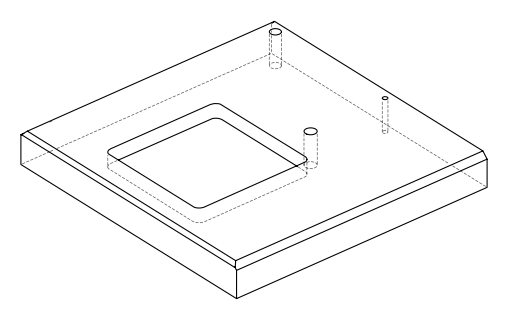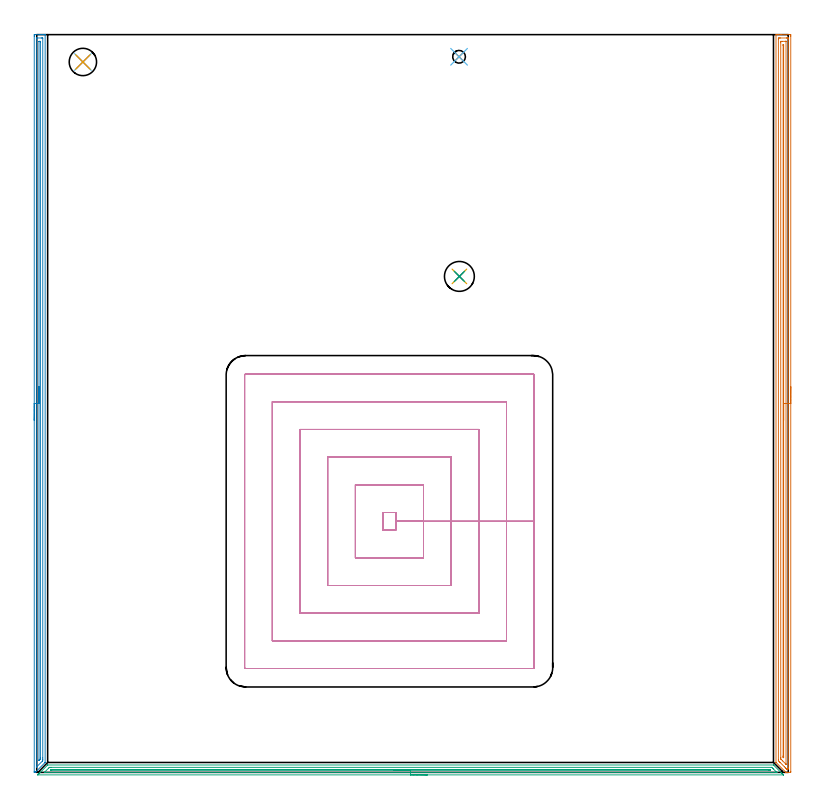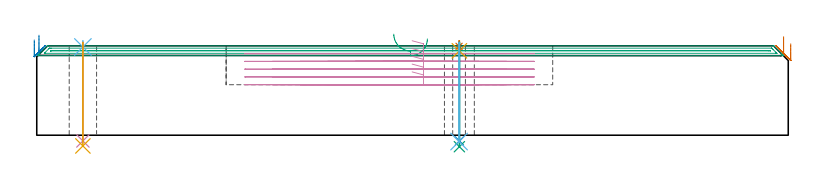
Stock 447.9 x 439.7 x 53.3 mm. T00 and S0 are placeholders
(PLAN: 12 operations, 7 tool changes, 60.6 min)
(1 AREA_MILL | FG_CHAMFER_SURFACE | UGT0205_001 | 14.17 min | 17026 mm3)
(2 AREA_MILL_1 | FG_CHAMFER_SURFACE_1 | UGT0205_001 | 10.66 min | 9289 mm3)
(3 AREA_MILL_2 | FG_CHAMFER_SURFACE_2 | UGT0205_001 | 10.68 min | 7597 mm3)
(4 MILL_RECTANGULAR_POCKET | POCKET_RECTANGULAR_STRAIGHT | UGT0201_105 | Follow Part, ap 5.5, ae 75% | 23.75 min | 889093 mm3)
(5 SPOT_DRILL | STEP1HOLE | NXT0321_9005460120000 | 0.05 min | 165 mm3)
(6 SPOT_DRILL_1 | STEP1HOLE_1 | NXT0321_9005460120000 | 0.03 min | 20 mm3)
(7 SPOT_DRILL_2 | STEP1HOLE_2 | NXT0321_9005460120000 | 0.03 min | 35 mm3)
(8 DRILL_THROUGH_HOLE_INTO_CENTER | STEP1HOLE | NXT0301_076 | 0.24 min | 4408 mm3)
(9 DRILL_TO_ENLARGE_THROUGH_HOLE | STEP1HOLE | UGT0301_248 | 0.25 min | 8585 mm3)
(10 DRILL_THROUGH_HOLE_INTO_CENTER_1 | STEP1HOLE_1 | NXT0301_076 | 0.24 min | 4608 mm3)
(11 DRILL_TO_ENLARGE_THROUGH_HOLE_1 | STEP1HOLE_1 | UGT0301_287 | 0.25 min | 6494 mm3)
(12 DRILL_THROUGH_HOLE_INTO_CENTER_2 | STEP1HOLE_2 | UGT0301_195 | 0.24 min | 2405 mm3)
(TOOL UGT0205_001 | Chamfer Mill 20 x 3 x 45 deg. | D20 FL50 Z2)
(TOOL UGT0201_105 | End Mill 22 mm | D22 FL25 Z2)
(TOOL NXT0321_9005460120000 | NC Spot Drill, 142deg, 12mm, Carbide, Uncoated | D12 PA142 FL30 Z2)
(TOOL NXT0301_076 | Carbide Drill 10.5mm [860.1-1050-032A1-MM 2214] | D10.5 PA140 FL55 Z2)
(TOOL UGT0301_248 | Twist Drill 17.8 mm | D17.8 PA118 FL130 Z2)
(TOOL UGT0301_287 | Twist Drill 16.3 mm | D16.3 PA118 FL125 Z2)
(TOOL UGT0301_195 | Twist Drill 7.6 mm | D7.6 PA118 FL73 Z2)
(OP 1 AREA_MILL)
G17 G21 G94 G90
T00 M6
G54
G17 G0 G90 X449.4 Y229.85 S1061 M3
G43 Z63.3 H0
Z54.5
G94 G1 Y229.812 Z53.628 F250.
Y229.698 Z52.764
Y229.509 Z51.912
Y229.247 Z51.08
Y228.913 Z50.274
Y228.51 Z49.5
Y228.042 Z48.764
Y227.51 Z48.072
Y226.921 Z47.429
Y226.278 Z46.84
Y225.586 Z46.308
Y224.85 Z45.84
Y224.076 Z45.437
Y223.27 Z45.103
Y222.438 Z44.841
Y221.587 Z44.652
Y220.722 Z44.538
Y219.85 Z44.5
Y0.613
X449.398 Y0.388 Z44.502
X449.391 Y0.003 Z44.505
X449.291 Y0. Z44.606
X448.082 Z45.814
X447.423 Z46.476
X446.979 Z46.92
X446.64 Z47.254
X446.557 Y0.002 Z47.336
X446.499 Y0.01 Z47.394
X446.36 Y0.14 Z47.539
X440.683 Y5.818 Z53.216
X440.605 Y5.906 Z53.291
X440.6 Y5.972 Z53.3
Y439.533
X440.599 Y439.696 Z53.292
X440.927 Y439.7 Z52.972
X441.26 Z52.639
X441.918 Z51.977
X443.128 Z50.769
X443.679 Z50.215
X448.686 Z45.211
X448.962 Y439.697 Z44.935
X449.392 Y439.69 Z44.506
X449.395 Y439.526 Z44.503
X449.399 Y439.087 Z44.501
X449.4 Y438.643 Z44.5
Y219.85
X447.986 Z45.914
X447.985 Y2.497 Z45.915
X447.984 Y2.399 Z45.916
X447.979 Y2.012 Z45.921
X447.592 Y2.003 Z46.308
X447.201 Z46.699
X447.07 Y2.006 Z46.83
X446.967 Y2.01 Z46.933
X446.882 Y2.08 Z47.018
X446.552 Y2.399 Z47.348
X446.321 Y2.629 Z47.579
X445.657 Y3.293 Z48.243
X442.978 Y5.972 Z50.922
X442.799 Y6.151 Z51.101
X442.088 Y6.865 Z51.812
X442.041 Y6.919 Z51.859
X442.021 Y6.944 Z51.879
X442.019 Y6.965 Z51.881
X442.016 Y7.064 Z51.884
X442.015 Y7.262 Z51.885
X442.014 Y7.66 Z51.886
X442.015 Y437.203 Z51.885
X442.016 Y437.301 Z51.884
X442.021 Y437.688 Z51.879
X442.408 Y437.697 Z51.492
X442.799 Y437.699 Z51.101
X443.286 Y437.7 Z50.614
X446.807 Z47.093
X447.201 Y437.699 Z46.699
X447.691 Y437.696 Z46.209
X447.893 Y437.69 Z46.007
X447.979 Y437.662 Z45.921
X447.984 Y437.4 Z45.916
X447.985 Y437.301 Z45.915
X447.986 Y219.85 Z45.914
X446.572 Z47.328
X446.571 Y4.951 Z47.329
X446.57 Y4.888 Z47.33
X446.568 Y4.858 Z47.332
Y4.855
X446.338 Y5.061 Z47.562
X444.56 Y6.839 Z49.34
X443.679 Y7.722 Z50.221
X443.645 Y7.758 Z50.255
X443.436 Y8.005 Z50.464
X443.431 Y8.651 Z50.469
X443.429 Y8.904 Z50.471
Y434.875
X443.433 Y435.515 Z50.467
X443.435 Y435.641 Z50.465
X443.442 Y435.691 Z50.459
X443.5 Y435.696 Z50.4
X443.679 Y435.698 Z50.221
X444.377 Y435.7 Z49.523
X446.138 Z47.762
X446.321 Z47.579
X446.504 Y435.698 Z47.396
X446.555 Y435.694 Z47.345
X446.566 Y435.691 Z47.334
X446.568 Y435.687 Z47.332
X446.57 Y435.667 Z47.33
X446.571 Y435.599 Z47.329
X446.572 Y435.515 Z47.328
Y219.85
X445.157 Z48.743
Y9.544
X445.156 Y9.224 Z48.744
X445.154 Y8.941 Z48.746
X445.15 Y8.779 Z48.75
X445.141 Y8.719 Z48.759
X445.084 Y8.773 Z48.816
X445.002 Y8.853 Z48.898
X444.881 Y8.98 Z49.019
X444.85 Y9.022 Z49.05
X444.847 Y9.097 Z49.053
X444.844 Y9.255 Z49.056
X444.843 Y9.544 Z49.057
Y9.831
Y433.122
X444.845 Y433.439 Z49.055
X444.849 Y433.601 Z49.051
X444.852 Y433.69 Z49.048
X444.897 Y433.693 Z49.003
X445. Y433.695 Z48.9
X445.103 Y433.693 Z48.797
X445.148 Y433.69 Z48.752
X445.151 Y433.601 Z48.749
X445.154 Y433.442 Z48.746
X445.157 Y433.123 Z48.743
Y219.85
Y218.978 Z48.781
Y218.114 Z48.895
Y217.262 Z49.083
Y216.43 Z49.346
Y215.624 Z49.68
Y214.85 Z50.082
Y214.114 Z50.551
Y213.422 Z51.082
Y212.779 Z51.672
Y212.19 Z52.315
Y211.659 Z53.007
Y211.19 Z53.743
Y210.787 Z54.516
Y210.453 Z55.322
Y210.191 Z56.154
Y210.002 Z57.006
Y209.888 Z57.871
Y209.85 Z58.743
G0 Z63.3
M5
M2
(OP 2 AREA_MILL_1)
G17 G21 G94 G90
T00 M6
G54
G17 G0 G90 X-1.5 Y209.85 S1061 M3
G43 Z63.3 H0
Z56.8
G94 G1 Y209.888 Z55.928 F250.
Y210.002 Z55.063
Y210.191 Z54.212
Y210.453 Z53.38
Y210.787 Z52.574
Y211.19 Z51.8
Y211.658 Z51.064
Y212.19 Z50.372
Y212.779 Z49.729
Y213.422 Z49.139
Y214.114 Z48.608
Y214.85 Z48.14
Y215.624 Z47.737
Y216.43 Z47.403
Y217.262 Z47.141
Y218.114 Z46.952
Y218.978 Z46.838
Y219.85 Z46.8
Y438.774
X-1.499 Y439.087 Z46.801
X-1.494 Y439.66 Z46.803
X-1.491 Y439.692 Z46.805
X-0.922 Y439.7 Z47.375
X1.75 Z50.044
X2.308 Z50.605
X2.64 Z50.937
X3.198 Z51.494
X3.531 Z51.826
X4.197 Z52.496
X4.568 Z52.867
X4.952 Y439.693 Z53.244
X4.997 Y439.69 Z53.288
X5. Y439.533 Z53.3
Y5.972
X4.996 Y5.906 Z53.291
X4.894 Y5.794 Z53.194
X-0.411 Y0.489 Z47.888
X-0.625 Y0.274 Z47.672
X-0.734 Y0.167 Z47.564
X-0.901 Y0.01 Z47.398
X-0.922 Y0.008 Z47.378
X-1.172 Y0.001 Z47.128
X-1.493 Y0.002 Z46.807
X-1.494 Y0.023 Z46.805
X-1.498 Y0.167 Z46.802
X-1.5 Y0.457 Z46.8
Y0.613
Y219.85
X-0.086 Z48.214
Y437.355
X-0.085 Y437.41 Z48.215
X-0.081 Y437.52 Z48.219
X-0.074 Y437.69 Z48.226
X-0.031 Y437.692 Z48.269
X0.462 Y437.699 Z48.762
X2.64 Z50.94
X3.135 Y437.697 Z51.435
X3.531 Y437.69 Z51.831
X3.579 Y437.676 Z51.879
X3.586 Y437.301 Z51.886
Y8.596
X3.583 Y7.758 Z51.883
X3.582 Y7.706 Z51.882
X3.531 Y6.892 Z51.831
X3.522 Y6.874 Z51.822
X3.514 Y6.865 Z51.814
X-0.059 Y3.292 Z48.241
X-0.072 Y3.288 Z48.228
X-0.08 Y3.287 Z48.22
X-0.083 Y3.292 Z48.217
X-0.085 Y3.308 Z48.215
X-0.086 Y3.347 Z48.214
Y219.85
X1.328 Z49.628
X1.329 Y435.514 Z49.629
X1.33 Y435.62 Z49.63
X1.333 Y435.672 Z49.633
X1.334 Y435.69 Z49.634
X1.38 Y435.692 Z49.68
X1.566 Y435.699 Z49.866
X1.75 Z50.05
X1.935 Y435.698 Z50.235
X2.058 Y435.694 Z50.358
X2.154 Y435.69 Z50.454
X2.165 Y435.675 Z50.465
X2.166 Y435.655 Z50.466
X2.169 Y435.514 Z50.469
X2.171 Y435.092 Z50.471
Y8.651
X2.168 Y8.231 Z50.468
X2.164 Y7.994 Z50.464
X2.16 Y7.971 Z50.46
X2.142 Y7.949 Z50.442
X2.094 Y7.897 Z50.394
X1.958 Y7.758 Z50.258
X1.854 Y7.653 Z50.154
X1.75 Y7.549 Z50.05
X1.406 Y7.21 Z49.706
X1.35 Y7.158 Z49.65
X1.337 Y7.148 Z49.637
X1.334 Y7.162 Z49.634
X1.33 Y7.194 Z49.63
X1.329 Y7.217 Z49.629
X1.328 Y7.287 Z49.628
Y219.85
Y220.722 Z49.666
Y221.586 Z49.78
Y222.438 Z49.969
Y223.27 Z50.231
Y224.076 Z50.565
Y224.85 Z50.968
Y225.586 Z51.437
Y226.278 Z51.968
Y226.921 Z52.557
Y227.51 Z53.201
Y228.042 Z53.893
Y228.51 Z54.628
Y228.913 Z55.402
Y229.247 Z56.208
Y229.509 Z57.04
Y229.698 Z57.892
Y229.812 Z58.757
Y229.85 Z59.628
G0 Z63.3
M5
M2
(OP 3 AREA_MILL_2)
G17 G21 G94 G90
T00 M6
G54
G17 G0 G90 X232.8 Y-1.5 S1061 M3
G43 Z63.3 H0
Z57.4
G94 G1 X232.762 Z56.528 F250.
X232.648 Z55.664
X232.459 Z54.812
X232.197 Z53.98
X231.863 Z53.174
X231.46 Z52.4
X230.991 Z51.664
X230.46 Z50.972
X229.871 Z50.329
X229.228 Z49.74
X228.536 Z49.208
X227.8 Z48.74
X227.026 Z48.337
X226.22 Z48.003
X225.388 Z47.741
X224.536 Z47.552
X223.672 Z47.438
X222.8 Z47.4
X0.657
X0.604 Y-1.498
X0.608 Y-1.491 Z47.407
X0.929 Y-1.169 Z47.726
X1.08 Y-1.018 Z47.879
X1.22 Y-0.879 Z48.019
X1.366 Y-0.732 Z48.163
X1.507 Y-0.592 Z48.306
X1.666 Y-0.432 Z48.465
X1.802 Y-0.296 Z48.6
X6.267 Y4.168 Z53.067
X6.465 Y4.363 Z53.259
X6.505 Y4.395 Z53.29
X6.581 Y4.4 Z53.3
X439.019
X439.095 Y4.395 Z53.29
X439.135 Y4.363 Z53.259
X439.332 Y4.168 Z53.068
X443.798 Y-0.296 Z48.6
X443.934 Y-0.433 Z48.465
X444.093 Y-0.592 Z48.306
X444.234 Y-0.732 Z48.163
X444.38 Y-0.879 Z48.019
X444.52 Y-1.018 Z47.879
X444.671 Y-1.169 Z47.726
X444.827 Y-1.326 Z47.572
X444.992 Y-1.491 Z47.406
X444.996 Y-1.498 Z47.4
Y-1.499 Z47.399
X444.943 Y-1.5 Z47.4
X444.827
X222.8
Y-0.086 Z48.814
X5.187 Z48.815
X4.794 Y-0.084 Z48.816
X4.575 Y-0.082 Z48.818
X4.49 Y-0.079 Z48.821
X4.526 Y-0.035 Z48.865
X4.59 Y0.034 Z48.934
X4.794 Y0.244 Z49.144
X7.17 Y2.619 Z51.519
X7.474 Y2.919 Z51.819
X7.535 Y2.973 Z51.873
X7.583 Y2.979 Z51.879
X7.693 Y2.982 Z51.882
X8.367 Y2.985 Z51.885
X8.582 Y2.986 Z51.886
X437.787 Y2.985 Z51.885
X437.956 Y2.984 Z51.884
X438.04 Y2.981 Z51.881
X438.057 Y2.979 Z51.879
X438.079 Y2.962 Z51.862
X438.126 Y2.922 Z51.822
X438.727 Y2.323 Z51.223
X439.019 Y2.031 Z50.931
X440.473 Y0.577 Z49.477
X440.806 Y0.243 Z49.143
X441.085 Y-0.043 Z48.857
X441.114 Y-0.075 Z48.825
Y-0.079 Z48.821
X441.1 Y-0.081 Z48.819
X441.003 Y-0.084 Z48.816
X440.806 Y-0.085 Z48.815
X440.591 Y-0.086 Z48.814
X222.8
Y1.328 Z50.228
X8.491 Y1.329 Z50.229
X8.391 Y1.33 Z50.23
X8.367 Y1.332 Z50.232
X8.353 Y1.334 Z50.234
X8.359 Y1.348 Z50.248
X8.367 Y1.366 Z50.266
X8.409 Y1.409 Z50.309
X8.452 Y1.45 Z50.35
X8.544 Y1.533 Z50.433
X8.601 Y1.565 Z50.465
X9.137 Y1.571 Z50.471
X436.463
X436.712 Y1.57 Z50.47
X436.878 Y1.568 Z50.468
X437.007 Y1.565 Z50.465
X437.044 Y1.544 Z50.444
X437.145 Y1.45 Z50.35
X437.232 Y1.36 Z50.26
X437.241 Y1.334 Z50.234
X436.339 Y1.329 Z50.229
X222.8 Y1.328 Z50.228
X221.928 Z50.266
X221.063 Z50.38
X220.212 Z50.569
X219.38 Z50.831
X218.574 Z51.165
X217.8 Z51.568
X217.064 Z52.037
X216.372 Z52.568
X215.729 Z53.157
X215.14 Z53.801
X214.608 Z54.493
X214.14 Z55.228
X213.737 Z56.002
X213.403 Z56.808
X213.141 Z57.64
X212.952 Z58.492
X212.838 Z59.357
X212.8 Z60.228
G0 Z63.3
M5
M2
(OP 4 MILL_RECTANGULAR_POCKET)
G17 G21 G94 G90
T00 M6
G54
G17 G0 G90 X223.737 Y127.9 S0 M3
G43 Z63.3 H0
Z56.3
G94 G1 X230.5 Z54.488 F250.
Y149.65 Z48.66
X214.
Y154.9 F500.
X206.4
Y144.4
X214.
Y149.65
X230.5
Y171.4
X189.9
Y127.9
X230.5
Y149.65
X247.
Y187.9
X173.4
Y111.4
X247.
Y149.65
X263.5
Y204.4
X156.9
Y94.9
X263.5
Y149.65
X280.
Y220.9
X140.4
Y78.4
X280.
Y149.65
X296.5
Y236.8
G3 X295.9 Y237.4 R0.6
G1 X124.5
G3 X123.9 Y236.8 R0.6
G1 Y62.5
G3 X124.5 Y61.9 R0.6
G1 X295.9
G3 X296.5 Y62.5 R0.6
G1 Y149.65
Y150.65
G0 X223.737 Y127.9 Z51.66
G1 X230.5 Z49.848 F250.
Y149.65 Z44.02
X214.
Y154.9 F500.
X206.4
Y144.4
X214.
Y149.65
X230.5
Y171.4
X189.9
Y127.9
X230.5
Y149.65
X247.
Y187.9
X173.4
Y111.4
X247.
Y149.65
X263.5
Y204.4
X156.9
Y94.9
X263.5
Y149.65
X280.
Y220.9
X140.4
Y78.4
X280.
Y149.65
X296.5
Y236.8
G3 X295.9 Y237.4 R0.6
G1 X124.5
G3 X123.9 Y236.8 R0.6
G1 Y62.5
G3 X124.5 Y61.9 R0.6
G1 X295.9
G3 X296.5 Y62.5 R0.6
G1 Y149.65
Y150.65
G0 X223.737 Y127.9 Z47.02
G1 X230.5 Z45.208 F250.
Y149.65 Z39.38
X214.
Y154.9 F500.
X206.4
Y144.4
X214.
Y149.65
X230.5
Y171.4
X189.9
Y127.9
X230.5
Y149.65
X247.
Y187.9
X173.4
Y111.4
X247.
Y149.65
X263.5
Y204.4
X156.9
Y94.9
X263.5
Y149.65
X280.
Y220.9
X140.4
Y78.4
X280.
Y149.65
X296.5
Y236.8
G3 X295.9 Y237.4 R0.6
G1 X124.5
G3 X123.9 Y236.8 R0.6
G1 Y62.5
G3 X124.5 Y61.9 R0.6
G1 X295.9
G3 X296.5 Y62.5 R0.6
G1 Y149.65
Y150.65
G0 X223.737 Y127.9 Z42.38
G1 X230.5 Z40.568 F250.
Y149.65 Z34.74
X214.
Y154.9 F500.
X206.4
Y144.4
X214.
Y149.65
X230.5
Y171.4
X189.9
Y127.9
X230.5
Y149.65
X247.
Y187.9
X173.4
Y111.4
X247.
Y149.65
X263.5
Y204.4
X156.9
Y94.9
X263.5
Y149.65
X280.
Y220.9
X140.4
Y78.4
X280.
Y149.65
X296.5
Y236.8
G3 X295.9 Y237.4 R0.6
G1 X124.5
G3 X123.9 Y236.8 R0.6
G1 Y62.5
G3 X124.5 Y61.9 R0.6
G1 X295.9
G3 X296.5 Y62.5 R0.6
G1 Y149.65
Y150.65
G0 X223.737 Y127.9 Z37.74
G1 X230.5 Z35.928 F250.
Y149.65 Z30.1
X214.
Y154.9 F500.
X206.4
Y144.4
X214.
Y149.65
X230.5
Y171.4
X189.9
Y127.9
X230.5
Y149.65
X247.
Y187.9
X173.4
Y111.4
X247.
Y149.65
X263.5
Y204.4
X156.9
Y94.9
X263.5
Y149.65
X280.
Y220.9
X140.4
Y78.4
X280.
Y149.65
X296.5
Y236.8
G3 X295.9 Y237.4 R0.6
G1 X124.5
G3 X123.9 Y236.8 R0.6
G1 Y62.5
G3 X124.5 Y61.9 R0.6
G1 X295.9
G3 X296.5 Y62.5 R0.6
G1 Y149.65
Y150.65
G0 Z63.3
M5
M2
(OP 5 SPOT_DRILL)
G17 G21 G94 G90
T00 M6
G54
G17 G0 G90 X251.9 Y295.6 S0 M3
G43 Z63.3 H0
G94 G81 G98 Z50.3 F250. R56.3
G80
M5
M2
(OP 6 SPOT_DRILL_1)
G17 G21 G94 G90
T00 M6
G54
G17 G0 G90 X27.5 Y423.4 S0 M3
G43 Z63.3 H0
G94 G81 G98 Z52.598 F250. R56.3
G80
M5
M2
(OP 7 SPOT_DRILL_2)
G17 G21 G94 G90
T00 M6
G54
G17 G0 G90 X251.7 Y426.5 S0 M3
G43 Z63.3 H0
G94 G81 G98 Z52.973 F250. R56.3
G80
M5
M2
(OP 8 DRILL_THROUGH_HOLE_INTO_CENTER)
G17 G21 G94 G90
T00 M6
G54
G17 G0 G90 X251.9 Y295.6 S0 M3
G43 Z63.3 H1
G94 G73 G98 Z-3.411 F250. Q9.452 R55.3
G80
M5
M2
(OP 9 DRILL_TO_ENLARGE_THROUGH_HOLE)
G17 G21 G94 G90
T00 M6
G54
G17 G0 G90 X251.9 Y295.6 S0 M3
G43 Z63.3 H0
G94 G73 G98 Z-6.848 F250. Q15.037 R55.3
G80
M5
M2
(OP 10 DRILL_THROUGH_HOLE_INTO_CENTER_1)
G17 G21 G94 G90
T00 M6
G54
G17 G0 G90 X27.5 Y423.4 S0 M3
G43 Z63.3 H1
G94 G73 G98 Z-3.411 F250. Q9.452 R55.3
G80
M5
M2
(OP 11 DRILL_TO_ENLARGE_THROUGH_HOLE_1)
G17 G21 G94 G90
T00 M6
G54
G17 G0 G90 X27.5 Y423.4 S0 M3
G43 Z63.3 H0
G94 G73 G98 Z-6.397 F250. Q14.924 R55.3
G80
M5
M2
(OP 12 DRILL_THROUGH_HOLE_INTO_CENTER_2)
G17 G21 G94 G90
T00 M6
G54
G17 G0 G90 X251.7 Y426.5 S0 M3
G43 Z63.3 H0
G94 G73 G98 Z-3.783 F250. Q7.135 R55.3
G80
M5
M2
